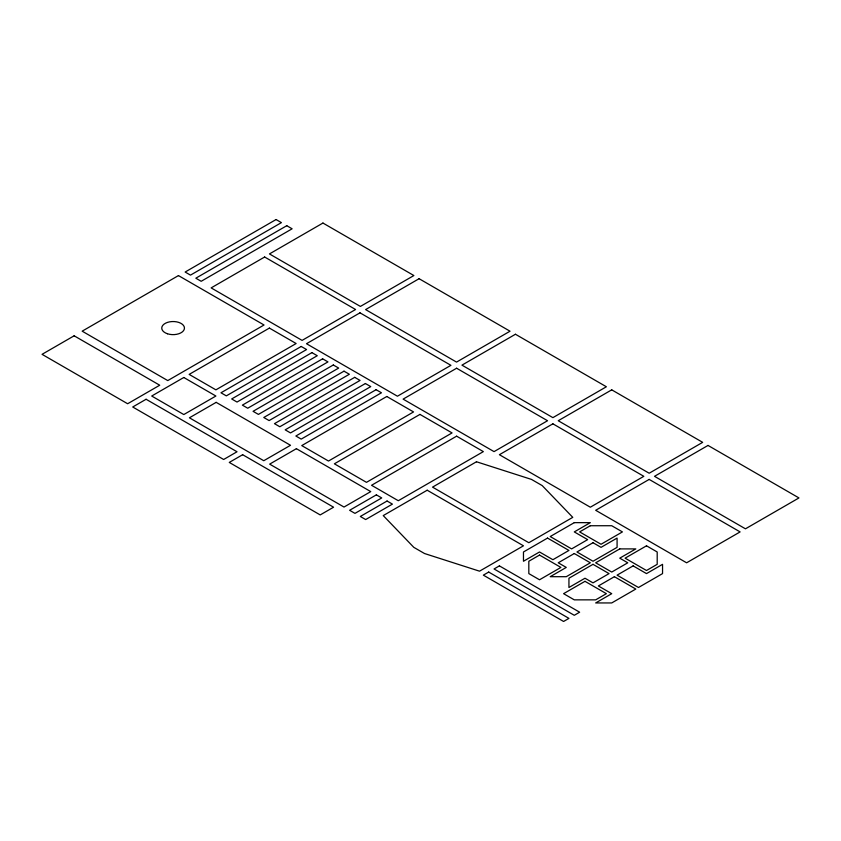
<?xml version="1.0" encoding="UTF-8"?>
<svg xmlns="http://www.w3.org/2000/svg" width="841" height="841" viewBox="0 0 841 841"><rect width="100%" height="100%" fill="white"/><g stroke="black" fill="none" stroke-linecap="round" stroke-linejoin="round"><path stroke-width="1.26" d="M74.145 335.801L42.05 354.334L127.632 403.743L159.727 385.22L74.145 335.801M178.45 275.585L82.166 331.175L167.758 380.584L264.042 324.994L178.45 275.585M276.069 219.533L185.136 272.032L190.486 275.123L281.42 222.623L276.069 219.533M286.77 225.703L195.837 278.203L201.188 281.293L292.121 228.794L286.77 225.703M322.944 223.044L269.456 253.929L360.39 306.429L413.877 275.543L322.944 223.044M264.642 257.01L211.144 287.895L302.087 340.395L355.575 309.509L264.642 257.01M146.092 399.265L132.72 406.991L223.653 459.491L237.025 451.764L146.092 399.265M183.801 377.493L151.706 396.027L183.801 414.55L215.895 396.027L183.801 377.493M269.383 328.085L189.151 374.403L215.895 389.846L296.137 343.527L269.383 328.085M301.215 346.46L220.973 392.779L226.324 395.869L306.566 349.551L301.215 346.46M359.99 312.831L306.492 343.717L397.436 396.216L450.923 365.33L359.99 312.831M419.091 278.707L365.604 309.593L456.537 362.093L510.024 331.207L419.091 278.707M216.169 402.355L189.414 417.798L263.769 460.721L290.513 445.288L216.169 402.355M311.916 352.631L231.674 398.96L237.025 402.051L317.267 355.722L311.916 352.631M322.608 358.813L242.376 405.131L247.727 408.221L327.958 361.903L322.608 358.813M333.309 364.983L253.067 411.312L258.418 414.403L338.66 368.074L333.309 364.983M344.011 371.165L263.769 417.493L269.12 420.574L349.362 374.256L344.011 371.165M354.702 377.346L274.471 423.664L279.822 426.755L360.053 380.426L354.702 377.346M365.404 383.517L285.173 429.846L290.513 432.926L370.755 386.608L365.404 383.517M242.639 454.708L229.267 462.424L320.2 514.923L333.572 507.207L242.639 454.708M376.106 389.698L295.864 436.016L301.215 439.107L381.457 392.779L376.106 389.698M296.4 448.684L269.656 464.127L344.011 507.049L370.755 491.607L296.4 448.684M386.797 396.489L301.751 445.593L328.495 461.036L413.551 411.932L386.797 396.489M456.61 368.232L403.112 399.118L494.045 451.617L547.544 420.731L456.61 368.232M515.449 334.255L461.951 365.141L552.894 417.641L606.382 386.765L515.449 334.255M419.964 414.403L334.382 463.812L366.476 482.345L452.059 432.926L419.964 414.403M456.61 436.174L371.554 485.278L398.298 500.721L483.354 451.617L456.61 436.174M376.369 494.855L349.625 510.287L354.976 513.378L381.719 497.935L376.369 494.855M387.07 501.026L360.326 516.469L365.667 519.559L392.421 504.116L387.07 501.026M427.186 490.219L383.244 515.586L413.814 547.354L424.516 553.525L479.528 571.176L523.47 545.809L427.186 490.219M476.479 461.762L432.537 487.128L528.821 542.718L572.763 517.352L542.193 485.583L531.491 479.412L476.479 461.762M552.894 423.822L499.396 454.708L590.329 507.207L643.828 476.321L552.894 423.822M611.733 389.846L558.235 420.731L649.178 473.231L702.666 442.345L611.733 389.846M488.705 572.059L483.354 575.149L563.586 621.467L568.937 618.377L488.705 572.059M499.396 565.877L494.045 568.968L574.287 615.297L579.638 612.206L499.396 565.877M547.544 538.082L523.47 551.98L523.47 561.252L539.523 551.98L552.894 559.707L568.937 550.435L547.544 538.082M574.287 522.65L550.214 536.547L571.617 548.9L587.659 539.628L574.287 531.911L590.329 522.65L574.287 522.65M649.178 479.412L595.68 510.287L686.613 562.797L740.112 531.911L649.178 479.412M708.017 445.436L654.519 476.321L745.462 528.821L798.95 497.935L708.017 445.436M539.523 555.071L528.821 561.252L528.821 573.604L539.523 579.775L560.915 567.423L539.523 555.071M590.329 525.73L579.638 531.911L601.031 544.264L622.424 531.911L611.733 525.73L590.329 525.73M574.287 553.525L558.235 562.797L566.266 567.423L550.214 576.695L566.266 576.695L590.329 562.797L574.287 553.525M593.01 542.718L576.958 551.98L593.01 561.252L617.084 547.354L617.084 538.082L601.031 547.354L593.01 542.718M593.01 564.332L568.937 578.23L568.937 587.502L584.989 578.23L593.01 582.866L609.052 573.604L593.01 564.332M619.754 548.9L595.68 562.797L611.733 572.059L627.775 562.797L619.754 558.161L635.807 548.9L619.754 548.9M584.989 581.32L563.586 593.672L574.287 599.854L595.68 599.854L606.382 593.672L584.989 581.32M646.498 545.809L625.105 558.161L646.498 570.513L657.199 564.332L657.199 551.98L646.498 545.809M614.403 576.695L598.361 585.956L611.733 593.672L595.68 602.944L611.733 602.944L635.807 589.047L614.403 576.695M633.126 565.877L617.084 575.149L638.477 587.502L662.55 573.604L662.55 564.332L646.498 573.604L633.126 565.877M167.433 333.761A11.343 6.549 0 0 0 184.452 328.085A11.343 6.549 0 0 0 167.433 322.408A11.343 6.549 0 0 0 167.433 333.761"/></g></svg>
